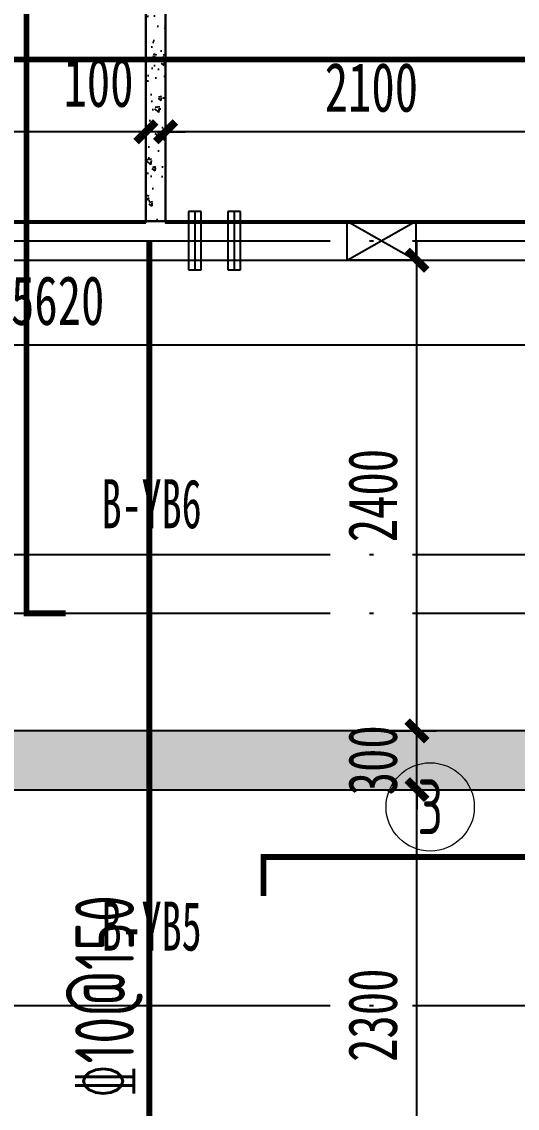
# Model space of a CAD drawing. Extents: x -3200779283 to -8106663, y 659664 to 1123462.
# Drawn here: x -8156334 to -8153806, y 770345 to 775886 of the extents above; entities that cross this region are included whole.
import ezdxf
from ezdxf.enums import TextEntityAlignment as Align

# ---------------------------------------------------------------- set-up
doc = ezdxf.new("R2010")
doc.units = 0
doc.header["$LTSCALE"] = 1000
doc.header["$MEASUREMENT"] = 0
for name, pattern in [('120-墙体$0$CENTER2', [1.125, 0.75, -0.125, 0.125, -0.125]), ('3#-轴线$0$DOTE', [2.42, 2, -0.2, 0.02, -0.2]), ('3#4#5#$0$DASH', [0.35, 0.25, -0.1]), ('DASH', [0.35, 0.25, -0.1])]:
    doc.linetypes.add(name, pattern=pattern)
doc.layers.get('Defpoints').update_dxf_attribs({"color": 30, "linetype": 'DASH'})
for name, color, linetype in [('120-墙体$0$DUCT-排烟中心线', 5, '120-墙体$0$CENTER2'), ('120-墙体$0$DUCT-排烟管', 2, 'Continuous'), ('120-墙体$0$S-SLAB-HOLE', 5, 'Continuous'), ('120-墙体$0$S-WALL-BEAM', 120, 'Continuous'), ('120-墙体$0$暖-首层和标准层暖通套管_TZ$0$H-暖洞-穿梁', 3, 'Continuous'), ('3#-轴线$0$A-ANNO-DOTE', 10, '3#-轴线$0$DOTE'), ('3#4#5#$0$PC-SLAB', 6, '3#4#5#$0$DASH'), ('3#4#5#$0$S-ANNO-TEXT', 7, 'Continuous'), ('3#4#5#$0$S-DIMS-SLAB', 120, 'Continuous'), ('3#4#5#$0$S-PC-SLAB', 6, 'Continuous'), ('3#4#5#$0$S-WALL-HATC', 253, 'Continuous'), ('S-REIN', 1, 'Continuous'), ('S-REIN-TEXT', 7, 'Continuous')]:
    doc.layers.add(name, color=color, linetype=linetype)
doc.layers.add('提资不打印', color=2, linetype='Continuous', plot=False)
doc.layers.add('楼板正筋文字', color=7, linetype='Continuous', lineweight=18)
doc.styles.add('3#4#5#$0$外部参照 1$0$宋体', font='', dxfattribs={"width": 0.8})
doc.styles.add('3#4#5#$0$楷体', font='', dxfattribs={"width": 0.7})
doc.styles.add('FromPkpm', font='Pkpmeng', dxfattribs={"width": 0.7, "bigfont": 'Pkpmchn'})
doc.styles.get('3#4#5#$0$外部参照 1$0$宋体').set_extended_font_data('SimSun')
doc.styles.get('3#4#5#$0$楷体').set_extended_font_data('KaiTi_GB2312')
doc.dimstyles.new('3#4#5#$0$TSSD_100_100', dxfattribs={"dimtxt": 250, "dimasz": 100, "dimexe": 100, "dimexo": 250, "dimgap": 100, "dimtad": 1, "dimdec": 0, "dimzin": 0, "dimdsep": 46, "dimtxsty": '3#4#5#$0$楷体', "dimblk": '3#4#5#$0$_ArchTick', "dimcen": 0, "dimdle": 100, "dimclrt": 7, "dimadec": 0, "dimazin": 0, "dimtfac": 1, "dimtdec": 0, "dimtix": 1, "dimtmove": 2, "dimatfit": 3, "dimfxl": 1, "dimtolj": 1, "dimtzin": 0, "dimarcsym": 0})

# ---------------------------------------------------------------- blocks, each defined once
blk = doc.blocks.new('ban')
at = {"layer": 'S-REIN', "const_width": 30}
for points in [[(14590.8, 5749.9), (14390.8, 5749.9), (14390.8, 9549.9), (14590.8, 9549.9)], [(15599.9, 4307.5), (15599.9, 4507.5), (19299.9, 4507.5), (19299.9, 4307.5)]]:
    blk.add_lwpolyline(points, dxfattribs=at)
at = {"layer": 'S-REIN-TEXT', "lineweight": 18}
blk.add_circle((16449.9, 4762.5), 225, dxfattribs=at)
at = {"layer": '提资不打印', "color": 2, "const_width": 30}
for points in [[(12200, 8573.9), (20100.3, 8573.9)], [(15017, 0), (15017, 7649.9)]]:
    blk.add_lwpolyline(points, dxfattribs=at)
at = {"layer": 'S-REIN-TEXT', "lineweight": 18, "style": 'FromPkpm', "width": 0.7}
blk.add_text('3', height=280, dxfattribs=at).set_placement((16449.9, 4762.5), align=Align.MIDDLE_CENTER)
at = {"layer": '提资不打印', "lineweight": 25, "style": 'FromPkpm', "width": 0.7}
blk.add_text('%%13210@150', height=300, rotation=90, dxfattribs=at).set_placement((14939.2, 3274.2))
blk = doc.blocks.new('3#4#5#$0$ban3')
at = {"layer": '3#4#5#$0$S-WALL-HATC', "ltscale": 100}
h = blk.add_hatch(dxfattribs=at)
h.set_pattern_fill('AR-CONC', color=256, scale=25, angle=-270, style=0)
h.set_pattern_definition([(140, (0, 0), (15.688034, 179.315046), [18.75, -206.25]), (85, (0, 0), (-188.04803, -34.68783), [15, -165]), (190.4514, (1.3, 14.94), (-172.359886, 144.627345), [15.93505, -175.28553]), (136.1842, (-50, 0), (41.37975, 266.81026), [28.125, -309.375]), (186.6356, (-46.55, 22.23), (-243.52947, 233.66568), [23.90257, -262.92825]), (81.1842, (-50, 0), (-243.52965, 233.66549), [22.5, -247.5]), (111, (-37.5, 25), (100.654723, 149.226763), [18.75, -206.25]), (56, (-37.5, 25), (-181.28751, 60.82883), [15, -165]), (161.4514, (-29.11, 37.44), (-80.632624, 210.05566), [15.93505, -175.28553]), (127.5, (0, 0), (-83.2234635, 3.039964), [0, -163, 0, -167.5, 0, -165.625]), (97.5, (0, 0), (-98.602928, 65.767384), [0, -95.5, 0, -159.25, 0, -63.125]), (57.5, (0, -55.75), (5.638718, 133.455609), [0, -62.5, 0, -195, 0, -258.75]), (47.5, (0, -80.75), (-25.026246, 145.796542), [0, -81.25, 0, -129.5, 0, -183.75])])
h.paths.add_polyline_path([(-216732, 412975), (-216832, 412975), (-216832, 409975), (-216732, 409975)])
h.paths.add_polyline_path([(-214532, 412975), (-214632, 412975), (-214632, 409975), (-214532, 409975)])
h = blk.add_hatch(dxfattribs=at)
h.set_pattern_fill('AR-CONC', color=256, scale=25, angle=-270, style=0)
h.set_pattern_definition([(140, (-37341055835.12, -2020434459.28), (15.68803374565, 179.3150456502), [18.75, -206.25]), (85, (-37341055835.12, -2020434459.28), (-188.048033425, -34.68783340325), [15, -165]), (190.4514, (-37341055833.81, -2020434444.34), (-172.3598855152, 144.6273454285), [15.9350475, -175.285528]), (136.1842, (-37341055885.12, -2020434459.28), (41.3797535823, 266.8102621564), [28.125, -309.375]), (186.6356, (-37341055881.67, -2020434437.04), (-243.5294677251, 233.6656763872), [23.902572, -262.92825]), (81.1842, (-37341055885.12, -2020434459.28), (-243.5296502313, 233.6654862834), [22.5, -247.5]), (111, (-37341055872.62, -2020434434.28), (100.65472266633, 149.2267630296), [18.75, -206.25]), (56, (-37341055872.62, -2020434434.28), (-181.2875112617, 60.8288329804), [15, -165]), (161.4514, (-37341055864.23, -2020434421.84), (-80.6326241775, 210.0556571454), [15.9350475, -175.285528]), (127.5, (-37341055835.116, -2020434459.28), (-83.22346345783, 3.03996382932), [0, -163, 0, -167.5, 0, -165.625]), (97.5, (-37341055835.12, -2020434459.28), (-98.6029279706, 65.76738436054), [0, -95.5, 0, -159.25, 0, -63.125]), (57.5, (-37341055835.116, -2020434515.03), (5.6387179336, 133.4556090431), [0, -62.5, 0, -195, 0, -258.75]), (47.5, (-37341055835.12, -2020434540.03), (-25.02624558308, 145.7965423356), [0, -81.25, 0, -129.5, 0, -183.75])])
h.paths.add_polyline_path([(-214482, 407075), (-214482, 407375), (-220082, 407375), (-220082, 407075)])
at = {"layer": '3#4#5#$0$S-PC-SLAB'}
for points in [[(-216832, 409965), (-216832, 412985), (-219532, 412985), (-219532, 409965)], [(-214632, 409965), (-214632, 412985), (-216732, 412985), (-216732, 409965)], [(-214472, 407375), (-220092, 407375), (-220092, 409775), (-214472, 409775)]]:
    blk.add_lwpolyline(points, close=True, dxfattribs=at)
blk.add_lwpolyline([(-214472, 407075), (-214472, 404775), (-221292, 404775), (-221292, 405875), (-220092, 405875), (-220092, 407075), (-214472, 407075)], dxfattribs=at)
at = {"layer": '3#4#5#$0$S-WALL-HATC', "ltscale": 100}
for points in [[(-216732, 409975), (-216732, 412975), (-216832, 412975), (-216832, 409975)], [(-214482, 407075), (-214482, 407375), (-220082, 407375), (-220082, 407075)]]:
    blk.add_lwpolyline(points, close=True, dxfattribs=at)
blk = doc.blocks.new('3#4#5#$0$_ArchTick')
at = {"color": 0, "linetype": 'ByBlock', "const_width": 0.4}
blk.add_lwpolyline([(-0.5, -0.5), (0.5, 0.5)], dxfattribs=at)
blk = doc.blocks.new('*D786')
at = {"layer": '3#4#5#$0$S-DIMS-SLAB', "color": 0, "lineweight": -2, "transparency": 16777216}
for p, q in [((162096.8, 163030.4), (159196.8, 163030.4)), ((159296.8, 162888.2), (159296.8, 162930.4)), ((161996.8, 162888.2), (161996.8, 162930.4))]:
    blk.add_line(p, q, dxfattribs=at)
at = {"layer": 'Defpoints', "color": 0, "transparency": 16777216}
for p in [(159296.8, 163138.2), (161996.8, 163138.2), (159296.8, 163030.4)]:
    blk.add_point(p, dxfattribs=at)
at = {"layer": '3#4#5#$0$S-DIMS-SLAB', "color": 0, "lineweight": -2, "transparency": 16777216, "xscale": 100, "yscale": 100, "zscale": 100, "rotation": 180}
blk.add_blockref('3#4#5#$0$_ArchTick', (159296.8, 163030.4), dxfattribs=at)
at = {"layer": '3#4#5#$0$S-DIMS-SLAB', "color": 0, "lineweight": -2, "transparency": 16777216, "xscale": 100, "yscale": 100, "zscale": 100}
blk.add_blockref('3#4#5#$0$_ArchTick', (161996.8, 163030.4), dxfattribs=at)
at = {"layer": '3#4#5#$0$S-DIMS-SLAB', "color": 7, "transparency": 16777216, "insert": (160646.8, 163255.4), "char_height": 250, "attachment_point": 5, "style": '3#4#5#$0$楷体'}
blk.add_mtext('\\A1;2700', dxfattribs=at)
blk = doc.blocks.new('*D790')
at = {"layer": '3#4#5#$0$S-DIMS-SLAB', "color": 0, "lineweight": -2, "transparency": 16777216}
for p, q in [((163379.3, 157275), (163379.3, 159775)), ((163161.6, 159675), (163479.3, 159675)), ((163161.6, 157375), (163479.3, 157375))]:
    blk.add_line(p, q, dxfattribs=at)
at = {"layer": 'Defpoints', "color": 0, "transparency": 16777216}
for p in [(162911.6, 159675), (163379.3, 159675), (162911.6, 157375)]:
    blk.add_point(p, dxfattribs=at)
at = {"layer": '3#4#5#$0$S-DIMS-SLAB', "color": 0, "lineweight": -2, "transparency": 16777216, "xscale": 100, "yscale": 100, "zscale": 100}
for p, rotation in [((163379.3, 159675), 90), ((163379.3, 157375), 270)]:
    blk.add_blockref('3#4#5#$0$_ArchTick', p, dxfattribs=dict(at, rotation=rotation))
at = {"layer": '3#4#5#$0$S-DIMS-SLAB', "color": 7, "transparency": 16777216, "insert": (163154.3, 158525), "char_height": 250, "attachment_point": 5, "rotation": 90, "style": '3#4#5#$0$楷体'}
blk.add_mtext('\\A1;2300', dxfattribs=at)
blk = doc.blocks.new('*D791')
at = {"layer": '3#4#5#$0$S-DIMS-SLAB', "color": 0, "lineweight": -2, "transparency": 16777216}
for p, q in [((163379.3, 159975), (163379.3, 160075)), ((163161.6, 159975), (163479.3, 159975)), ((163379.3, 159675), (163379.3, 159975)), ((163161.6, 159675), (163479.3, 159675)), ((163379.3, 159675), (163379.3, 159575))]:
    blk.add_line(p, q, dxfattribs=at)
at = {"layer": 'Defpoints', "color": 0, "transparency": 16777216}
for p in [(162911.6, 159975), (163379.3, 159975), (162911.6, 159675)]:
    blk.add_point(p, dxfattribs=at)
at = {"layer": '3#4#5#$0$S-DIMS-SLAB', "color": 0, "lineweight": -2, "transparency": 16777216, "xscale": 100, "yscale": 100, "zscale": 100}
for p, rotation in [((163379.3, 159975), 270), ((163379.3, 159675), 90)]:
    blk.add_blockref('3#4#5#$0$_ArchTick', p, dxfattribs=dict(at, rotation=rotation))
at = {"layer": '3#4#5#$0$S-DIMS-SLAB', "color": 7, "transparency": 16777216, "insert": (163154.3, 159825), "char_height": 250, "attachment_point": 5, "rotation": 90, "style": '3#4#5#$0$楷体'}
blk.add_mtext('\\A1;300', dxfattribs=at)
blk = doc.blocks.new('*D792')
at = {"layer": '3#4#5#$0$S-DIMS-SLAB', "color": 0, "lineweight": -2, "transparency": 16777216}
for p, q in [((163379.3, 159875), (163379.3, 162475)), ((163161.6, 162375), (163479.3, 162375)), ((163161.6, 159975), (163479.3, 159975))]:
    blk.add_line(p, q, dxfattribs=at)
at = {"layer": 'Defpoints', "color": 0, "transparency": 16777216}
for p in [(162911.6, 162375), (163379.3, 162375), (162911.6, 159975)]:
    blk.add_point(p, dxfattribs=at)
at = {"layer": '3#4#5#$0$S-DIMS-SLAB', "color": 0, "lineweight": -2, "transparency": 16777216, "xscale": 100, "yscale": 100, "zscale": 100}
for p, rotation in [((163379.3, 162375), 90), ((163379.3, 159975), 270)]:
    blk.add_blockref('3#4#5#$0$_ArchTick', p, dxfattribs=dict(at, rotation=rotation))
at = {"layer": '3#4#5#$0$S-DIMS-SLAB', "color": 7, "transparency": 16777216, "insert": (163154.3, 161175), "char_height": 250, "attachment_point": 5, "rotation": 90, "style": '3#4#5#$0$楷体'}
blk.add_mtext('\\A1;2400', dxfattribs=at)
blk = doc.blocks.new('*D796')
at = {"layer": '3#4#5#$0$S-DIMS-SLAB', "color": 0, "lineweight": -2, "transparency": 16777216}
for p, q in [((158736.8, 162125), (158736.8, 161843.1)), ((164356.8, 162125), (164356.8, 161843.1)), ((158636.8, 161943.1), (164456.8, 161943.1))]:
    blk.add_line(p, q, dxfattribs=at)
at = {"layer": 'Defpoints', "color": 0, "transparency": 16777216}
for p in [(158736.8, 162375), (164356.8, 162375), (164356.8, 161943.1)]:
    blk.add_point(p, dxfattribs=at)
at = {"layer": '3#4#5#$0$S-DIMS-SLAB', "color": 0, "lineweight": -2, "transparency": 16777216, "xscale": 100, "yscale": 100, "zscale": 100, "rotation": 180}
blk.add_blockref('3#4#5#$0$_ArchTick', (158736.8, 161943.1), dxfattribs=at)
at = {"layer": '3#4#5#$0$S-DIMS-SLAB', "color": 0, "lineweight": -2, "transparency": 16777216, "xscale": 100, "yscale": 100, "zscale": 100}
blk.add_blockref('3#4#5#$0$_ArchTick', (164356.8, 161943.1), dxfattribs=at)
at = {"layer": '3#4#5#$0$S-DIMS-SLAB', "color": 7, "transparency": 16777216, "insert": (161546.8, 162168.1), "char_height": 250, "attachment_point": 5, "style": '3#4#5#$0$楷体'}
blk.add_mtext('\\A1;5620', dxfattribs=at)
blk = doc.blocks.new('*D797')
at = {"layer": '3#4#5#$0$S-DIMS-SLAB', "color": 0, "lineweight": -2, "transparency": 16777216}
for p, q in [((161996.8, 163030.4), (161896.8, 163030.4)), ((162096.8, 163030.4), (161996.8, 163030.4)), ((162096.8, 163030.4), (162196.8, 163030.4)), ((161996.8, 162888.2), (161996.8, 162930.4)), ((162096.8, 162888.2), (162096.8, 162930.4))]:
    blk.add_line(p, q, dxfattribs=at)
at = {"layer": 'Defpoints', "color": 0, "transparency": 16777216}
for p in [(161996.8, 163138.2), (162096.8, 163138.2), (161996.8, 163030.4)]:
    blk.add_point(p, dxfattribs=at)
at = {"layer": '3#4#5#$0$S-DIMS-SLAB', "color": 0, "lineweight": -2, "transparency": 16777216, "xscale": 100, "yscale": 100, "zscale": 100}
blk.add_blockref('3#4#5#$0$_ArchTick', (161996.8, 163030.4), dxfattribs=at)
at = {"layer": '3#4#5#$0$S-DIMS-SLAB', "color": 0, "lineweight": -2, "transparency": 16777216, "xscale": 100, "yscale": 100, "zscale": 100, "rotation": 180}
blk.add_blockref('3#4#5#$0$_ArchTick', (162096.8, 163030.4), dxfattribs=at)
at = {"layer": '3#4#5#$0$S-DIMS-SLAB', "color": 7, "transparency": 16777216, "insert": (161754.9, 163280.4), "char_height": 250, "attachment_point": 5, "style": '3#4#5#$0$楷体'}
blk.add_mtext('\\A1;100', dxfattribs=at)
blk = doc.blocks.new('*D798')
at = {"layer": '3#4#5#$0$S-DIMS-SLAB', "color": 0, "lineweight": -2, "transparency": 16777216}
for p, q in [((164296.8, 163030.4), (161996.8, 163030.4)), ((162096.8, 162888.2), (162096.8, 162930.4)), ((164196.8, 162888.2), (164196.8, 162930.4))]:
    blk.add_line(p, q, dxfattribs=at)
at = {"layer": 'Defpoints', "color": 0, "transparency": 16777216}
for p in [(162096.8, 163138.2), (164196.8, 163138.2), (162096.8, 163030.4)]:
    blk.add_point(p, dxfattribs=at)
at = {"layer": '3#4#5#$0$S-DIMS-SLAB', "color": 0, "lineweight": -2, "transparency": 16777216, "xscale": 100, "yscale": 100, "zscale": 100, "rotation": 180}
blk.add_blockref('3#4#5#$0$_ArchTick', (162096.8, 163030.4), dxfattribs=at)
at = {"layer": '3#4#5#$0$S-DIMS-SLAB', "color": 0, "lineweight": -2, "transparency": 16777216, "xscale": 100, "yscale": 100, "zscale": 100}
blk.add_blockref('3#4#5#$0$_ArchTick', (164196.8, 163030.4), dxfattribs=at)
at = {"layer": '3#4#5#$0$S-DIMS-SLAB', "color": 7, "transparency": 16777216, "insert": (163146.8, 163255.4), "char_height": 250, "attachment_point": 5, "style": '3#4#5#$0$楷体'}
blk.add_mtext('\\A1;2100', dxfattribs=at)
blk = doc.blocks.new('120-墙体$0$A$Ca94620f4')
at = {"layer": '120-墙体$0$DUCT-排烟中心线'}
for p, q in [((-4600, -2950.7), (-4600, -3249.3)), ((-4400, -2950.7), (-4400, -3249.3))]:
    blk.add_line(p, q, dxfattribs=at)
at = {"layer": '120-墙体$0$DUCT-排烟管'}
for p, q in [((-4632.5, -2950.7), (-4632.5, -3249.3)), ((-4567.5, -2950.7), (-4632.5, -2950.7)), ((-4567.5, -3249.3), (-4567.5, -2950.7)), ((-4432.5, -2950.7), (-4432.5, -3249.3)), ((-4367.5, -2950.7), (-4432.5, -2950.7)), ((-4367.5, -3249.3), (-4367.5, -2950.7)), ((-4632.5, -3249.3), (-4567.5, -3249.3)), ((-4432.5, -3249.3), (-4367.5, -3249.3))]:
    blk.add_line(p, q, dxfattribs=at)
at = {"layer": '120-墙体$0$暖-首层和标准层暖通套管_TZ$0$H-暖洞-穿梁', "color": 6}
for p, q in [((-3823.8, -3000), (-3473.8, -3200)), ((-3823.8, -3200), (-3473.8, -3000))]:
    blk.add_line(p, q, dxfattribs=at)
blk.add_lwpolyline([(-3823.8, -3000), (-3473.8, -3000), (-3473.8, -3200), (-3823.8, -3200)], close=True, dxfattribs=at)
blk = doc.blocks.new('120-墙体$0$A$C8f34f6bc')
at = {"layer": '120-墙体$0$S-SLAB-HOLE'}
for p, q in [((-3150, -400), (-3150, 0)), ((-2800, -400), (-2800, 0)), ((-2800, -400), (-3150, -400))]:
    blk.add_line(p, q, dxfattribs=at)
for points in [[(-2800, 0), (-3061.6, -64.3), (-3150, -400)], [(0, -5000), (-248.2, -4896.9), (-350, -4650)]]:
    blk.add_lwpolyline(points, dxfattribs=at)
blk.add_lwpolyline([(-350, -5000), (-350, -4650), (0, -4650), (0, -5000)], close=True, dxfattribs=at)
for centre, radius in [((-4950, -150), 55), ((-230, -4580), 50)]:
    blk.add_circle(centre, radius, dxfattribs=at)
blk = doc.blocks.new('120-墙体')
at = {"layer": '120-墙体$0$S-WALL-BEAM'}
blk.add_lwpolyline([(-6350, -3100), (-6350, -3300), (-1750, -3300), (-1750, -3100)], close=True, dxfattribs=at)
for name, p in [('120-墙体$0$A$Ca94620f4', (-250, -100)), ('120-墙体$0$A$C8f34f6bc', (-100, -100))]:
    blk.add_blockref(name, p)
blk = doc.blocks.new('3#-轴线')
at = {"layer": '3#-轴线$0$A-ANNO-DOTE'}
for points in [[(-3000, -3200), (44800, -3200)], [(-3000, -4800), (44800, -4800)], [(-3000, -5100), (44800, -5100)], [(-3000, -7100), (44800, -7100)]]:
    blk.add_lwpolyline(points, dxfattribs=at)
blk = doc.blocks.new('3#4#5#$0$5#')
at = {"layer": '3#4#5#$0$S-ANNO-TEXT'}
blk.add_blockref('3#4#5#$0$ban3', (378828.8, -247400), dxfattribs=at)
at = {"layer": '3#4#5#$0$PC-SLAB', "linetype": 'ByBlock', "style": '3#4#5#$0$外部参照 1$0$宋体', "width": 0.6}
for s, p in [('B-YB6', (162025.8, 161131.4)), ('B-YB5', (162025.8, 158977.5))]:
    blk.add_text(s, height=250, dxfattribs=at).set_placement(p, align=Align.MIDDLE)
at = {"layer": '3#4#5#$0$S-DIMS-SLAB'}
for base, p1, p2, angle, picture, middle in [((159296.8, 163030.4), (161996.8, 163138.2), (159296.8, 163138.2), 180, '*D786', (160646.8, 163255.4)), ((162096.8, 163030.4), (164196.8, 163138.2), (162096.8, 163138.2), 180, '*D798', (163146.8, 163255.4)), ((163379.3, 162375), (162911.6, 159975), (162911.6, 162375), 90, '*D792', (163154.3, 161175)), ((163379.3, 159975), (162911.6, 159675), (162911.6, 159975), 90, '*D791', (163154.3, 159825)), ((163379.3, 159675), (162911.6, 157375), (162911.6, 159675), 90, '*D790', (163154.3, 158525))]:
    dim = blk.add_linear_dim(base=base, p1=p1, p2=p2, angle=angle, dimstyle='3#4#5#$0$TSSD_100_100', dxfattribs=at)
    dim.commit()
    dim.dimension.update_dxf_attribs({"geometry": picture, "text_midpoint": middle})
dim = blk.add_linear_dim(base=(161996.8, 163030.4), p1=(162096.8, 163138.2), p2=(161996.8, 163138.2), angle=180, dimstyle='3#4#5#$0$TSSD_100_100', dxfattribs=at)
dim.commit()
dim.dimension.update_dxf_attribs({"geometry": '*D797', "text_midpoint": (161754.9, 163280.4), "dimtype": 128})
dim = blk.add_linear_dim(base=(164356.8, 161943.1), p1=(158736.8, 162375), p2=(164356.8, 162375), dimstyle='3#4#5#$0$TSSD_100_100', dxfattribs=at)
dim.commit()
dim.dimension.update_dxf_attribs({"geometry": '*D796', "text_midpoint": (161546.8, 162168.1)})

msp = doc.modelspace()

# ---------------------------------------------------------------- block references
for name, p in [('3#-轴线', (-8170700.4, 777969.5)), ('120-墙体', (-8150600.4, 777969.5))]:
    msp.add_blockref(name, p)
at = {"layer": '3#4#5#$0$S-PC-SLAB'}
msp.add_blockref('3#4#5#$0$5#', (-8317697.2, 612294.7), dxfattribs=at)
at = {"layer": '楼板正筋文字'}
msp.add_blockref('ban', (-8170700.4, 767119.6), dxfattribs=at)

doc.saveas('drawing.dxf')
